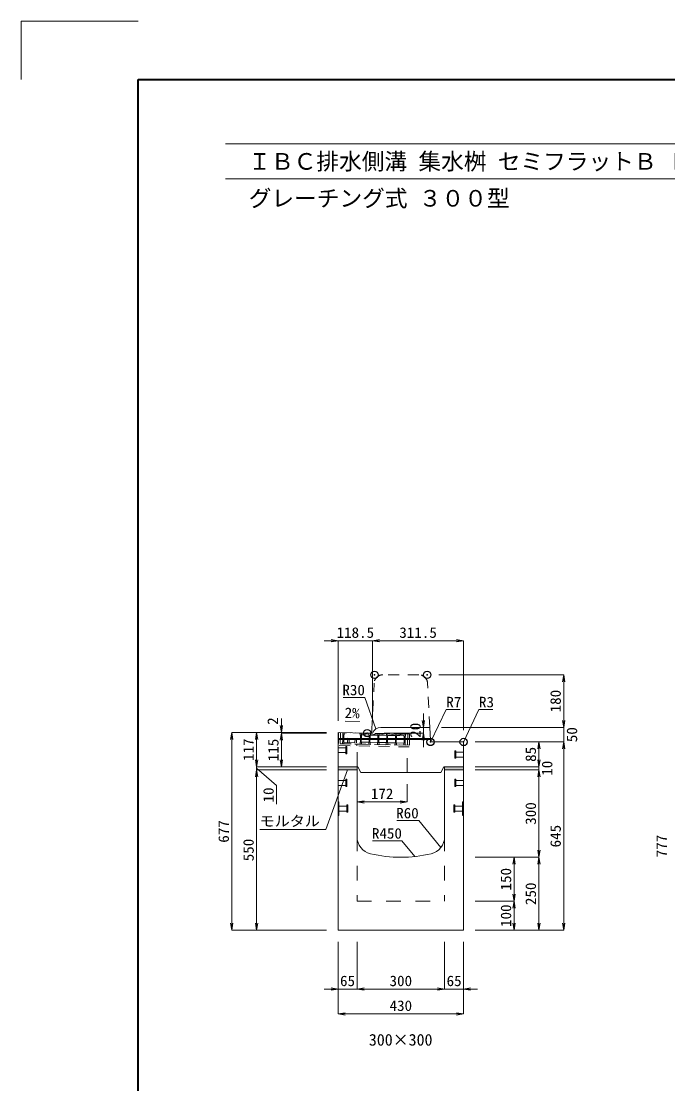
# Model space of a CAD drawing. Units: millimetres at full size. Extents: x -1809 to 57027, y -20349 to 17321.
# Drawn here: x 8600 to 10814, y 7488 to 11127 of the extents above; entities that cross this region are included whole.
import ezdxf
from ezdxf.enums import TextEntityAlignment as Align

# ---------------------------------------------------------------- set-up
doc = ezdxf.new("R2010")
doc.units = ezdxf.units.MM
doc.header["$LTSCALE"] = 50
doc.header["$PDMODE"] = 32
doc.header["$PDSIZE"] = 25
doc.linetypes.add('USER1', pattern=[2, 1, -1])
doc.linetypes.add('USER2', pattern=[1.35, 0.75, -0.6])
for name, color, linetype in [('0_2', 7, 'Continuous'), ('作業エリア', 11, 'Continuous'), ('文字', 7, 'Continuous')]:
    doc.layers.add(name, color=color, linetype=linetype)
for name, color, linetype, lineweight in [('Defpoints_3', 1, 'Continuous', 13), ('インサート', 3, 'USER2', 9), ('グレーチング', 7, 'USER2', 9), ('モルタル', 7, 'Continuous', 9), ('受枠', 3, 'USER2', 9), ('図枠', 7, 'Continuous', 5), ('寸法線', 7, 'Continuous', 13), ('引出線', 4, 'Continuous', 13), ('本体', 2, 'Continuous', 13), ('目地', 132, 'Continuous', 9)]:
    doc.layers.add(name, color=color, linetype=linetype, lineweight=lineweight)
doc.styles.add('ＭＳ ゴシック', font='')
doc.styles.add('ＭＳ 明朝', font='')
doc.styles.get('ＭＳ ゴシック').set_extended_font_data('MS Gothic')
doc.styles.get('ＭＳ 明朝').set_extended_font_data('MS Mincho')

# ---------------------------------------------------------------- blocks, each defined once
blk = doc.blocks.new('open_arrow')
at = {"color": 0, "linetype": 'Continuous', "lineweight": -2}
blk.add_lwpolyline([(7.5, 1.25), (0, 0), (7.5, -1.25)], dxfattribs=at)

msp = doc.modelspace()

# ---------------------------------------------------------------- hatches: boundary and pattern name
at = {"layer": 'モルタル'}
for points in [[(9685, 8563.69), (9685, 8573.69), (9750, 8573.69), (9750, 8563.69)], [(10050, 8563.69), (10050, 8573.69), (10115, 8573.69), (10115, 8563.69)]]:
    msp.add_hatch(color=256, dxfattribs=at).paths.add_polyline_path(points)

# ---------------------------------------------------------------- linework, layer by layer
at = {"layer": 'Defpoints_3'}
for p, q in [((8600, 11127.12), (9000, 11127.12)), ((8600, 10927.12), (8600, 11127.12)), ((8600, 11127.12), (9000, 11127.12)), ((8600, 10927.12), (8600, 11127.12)), ((8600, 11127.12), (9000, 11127.12)), ((8600, 10927.12), (8600, 11127.12)), ((8600, 11127.12), (9000, 11127.12)), ((8600, 10927.12), (8600, 11127.12)), ((8600, 11127.12), (9000, 11127.12)), ((8600, 10927.12), (8600, 11127.12)), ((8600, 11127.12), (9000, 11127.12)), ((8600, 10927.12), (8600, 11127.12))]:
    msp.add_line(p, q, dxfattribs=at)
at = {"layer": 'インサート'}
for p, q in [((9685, 8639.19), (9712, 8639.19)), ((9685, 8639.19), (9685, 8622.19)), ((9715, 8643.19), (9712, 8643.19)), ((9712, 8643.19), (9712, 8618.19)), ((9715, 8618.19), (9715, 8643.19)), ((10085, 8628.19), (10088, 8628.19)), ((10085, 8603.19), (10085, 8628.19)), ((10088, 8628.19), (10088, 8603.19)), ((9685, 8622.19), (9712, 8622.19)), ((9712, 8618.19), (9715, 8618.19)), ((10088, 8603.19), (10085, 8603.19)), ((10115, 8624.19), (10088, 8624.19)), ((10115, 8607.19), (10088, 8607.19)), ((10115, 8624.19), (10115, 8607.19)), ((9685, 8527.19), (9712, 8527.19)), ((9685, 8527.19), (9685, 8510.19)), ((9715, 8531.19), (9712, 8531.19)), ((9712, 8531.19), (9712, 8506.19)), ((9715, 8506.19), (9715, 8531.19)), ((10085, 8531.19), (10088, 8531.19)), ((10085, 8506.19), (10085, 8531.19)), ((10088, 8531.19), (10088, 8506.19)), ((10115, 8527.19), (10088, 8527.19)), ((10115, 8527.19), (10115, 8510.19)), ((9685, 8510.19), (9712, 8510.19)), ((9712, 8506.19), (9715, 8506.19)), ((10088, 8506.19), (10085, 8506.19)), ((10115, 8510.19), (10088, 8510.19)), ((9718.2, 8443.19), (9715.2, 8443.19)), ((9715.2, 8443.19), (9715.2, 8418.19)), ((9718.2, 8418.19), (9718.2, 8443.19)), ((10081.8, 8443.19), (10084.8, 8443.19)), ((10081.8, 8418.19), (10081.8, 8443.19)), ((10084.8, 8443.19), (10084.8, 8418.19)), ((9688.2, 8439.19), (9715.2, 8439.19)), ((9688.2, 8439.19), (9688.2, 8422.19)), ((9688.2, 8422.19), (9715.2, 8422.19)), ((9715.2, 8418.19), (9718.2, 8418.19)), ((10084.8, 8418.19), (10081.8, 8418.19)), ((10111.8, 8439.19), (10084.8, 8439.19)), ((10111.8, 8422.19), (10084.8, 8422.19)), ((10111.8, 8439.19), (10111.8, 8422.19))]:
    msp.add_line(p, q, dxfattribs=at)
at = {"layer": 'グレーチング'}
for p, q in [((9701, 8690.37), (9700.88, 8684.37)), ((9700.88, 8684.37), (9701.86, 8683.35)), ((9915.95, 8686.07), (9701, 8690.37)), ((9701.86, 8683.35), (9701.38, 8659.36)), ((9704.86, 8683.29), (9704.38, 8659.3)), ((9705.88, 8684.27), (9704.86, 8683.29)), ((9706, 8690.27), (9705.88, 8684.27)), ((9718.12, 8671.53), (9717.82, 8656.53)), ((9718.12, 8671.53), (9748.12, 8670.93)), ((9723.12, 8671.43), (9722.82, 8656.43)), ((9743.12, 8671.03), (9742.82, 8656.03)), ((9748.12, 8670.93), (9747.82, 8655.93)), ((9760.98, 8689.17), (9760.86, 8683.17)), ((9760.86, 8683.17), (9761.84, 8682.15)), ((9761.84, 8682.15), (9761.36, 8658.16)), ((9764.84, 8682.09), (9764.36, 8658.1)), ((9765.86, 8683.07), (9764.84, 8682.09)), ((9765.98, 8689.07), (9765.86, 8683.07)), ((9765.86, 8683.07), (9790.98, 8688.57)), ((9765.86, 8683.07), (9790.86, 8682.57)), ((9790.98, 8688.57), (9790.86, 8682.57)), ((9790.86, 8682.57), (9791.84, 8681.55)), ((9791.84, 8681.55), (9791.36, 8657.56)), ((9794.84, 8681.49), (9794.36, 8657.5)), ((9795.86, 8682.47), (9794.84, 8681.49)), ((9795.98, 8688.47), (9795.86, 8682.47)), ((9795.86, 8682.47), (9820.97, 8687.97)), ((9795.86, 8682.47), (9820.85, 8681.97)), ((9820.97, 8687.97), (9820.85, 8681.97)), ((9820.85, 8681.97), (9821.83, 8680.95)), ((9821.83, 8680.95), (9821.35, 8656.96)), ((9824.83, 8680.89), (9824.35, 8656.9)), ((9825.85, 8681.87), (9824.83, 8680.89)), ((9825.97, 8687.87), (9825.85, 8681.87)), ((9825.85, 8681.87), (9850.97, 8687.37)), ((9825.85, 8681.87), (9850.85, 8681.37)), ((9850.97, 8687.37), (9850.85, 8681.37)), ((9850.85, 8681.37), (9851.83, 8680.35)), ((9851.83, 8680.35), (9851.35, 8656.36)), ((9854.83, 8680.29), (9854.35, 8656.3)), ((9855.85, 8681.27), (9854.83, 8680.29)), ((9855.97, 8687.27), (9855.85, 8681.27)), ((9855.85, 8681.27), (9880.96, 8686.77)), ((9855.85, 8681.27), (9880.84, 8680.77)), ((9880.96, 8686.77), (9880.84, 8680.77)), ((9880.84, 8680.77), (9881.82, 8679.75)), ((9881.82, 8679.75), (9881.34, 8655.76)), ((9884.82, 8679.69), (9884.34, 8655.7)), ((9885.84, 8680.67), (9884.82, 8679.69)), ((9885.96, 8686.67), (9885.84, 8680.67)), ((9885.84, 8680.67), (9910.95, 8686.17)), ((9885.84, 8680.67), (9910.83, 8680.17)), ((9910.95, 8686.17), (9910.83, 8680.17)), ((9910.83, 8680.17), (9911.81, 8679.15)), ((9911.81, 8679.15), (9911.33, 8655.16)), ((9914.81, 8679.09), (9914.33, 8655.1)), ((9915.83, 8680.07), (9914.81, 8679.09)), ((9915.95, 8686.07), (9915.83, 8680.07)), ((9700.24, 8652.38), (9700.36, 8658.38)), ((9915.19, 8648.08), (9700.24, 8652.38)), ((9700.36, 8658.38), (9701.38, 8659.36)), ((9705.36, 8658.28), (9704.38, 8659.3)), ((9705.24, 8652.28), (9705.36, 8658.28)), ((9705.33, 8656.78), (9760.31, 8655.68)), ((9760.22, 8651.18), (9760.34, 8657.18)), ((9760.34, 8657.18), (9761.36, 8658.16)), ((9764.36, 8658.1), (9791.36, 8657.56)), ((9765.34, 8657.08), (9764.36, 8658.1)), ((9765.22, 8651.08), (9765.34, 8657.08)), ((9790.22, 8650.58), (9790.34, 8656.58)), ((9790.34, 8656.58), (9791.36, 8657.56)), ((9795.34, 8656.48), (9794.36, 8657.5)), ((9794.36, 8657.5), (9821.35, 8656.96)), ((9795.22, 8650.48), (9795.34, 8656.48)), ((9820.21, 8649.98), (9820.33, 8655.98)), ((9820.33, 8655.98), (9821.35, 8656.96)), ((9825.33, 8655.88), (9824.35, 8656.9)), ((9824.35, 8656.9), (9851.35, 8656.36)), ((9825.21, 8649.88), (9825.33, 8655.88)), ((9850.21, 8649.38), (9850.33, 8655.38)), ((9850.33, 8655.38), (9851.35, 8656.36)), ((9855.33, 8655.28), (9854.35, 8656.3)), ((9854.35, 8656.3), (9881.34, 8655.76)), ((9855.21, 8649.28), (9855.33, 8655.28)), ((9880.2, 8648.78), (9880.32, 8654.78)), ((9880.32, 8654.78), (9881.34, 8655.76)), ((9885.32, 8654.68), (9884.34, 8655.7)), ((9884.34, 8655.7), (9911.33, 8655.16)), ((9885.2, 8648.68), (9885.32, 8654.68)), ((9910.19, 8648.18), (9910.31, 8654.18)), ((9910.31, 8654.18), (9911.33, 8655.16)), ((9915.31, 8654.08), (9914.33, 8655.1)), ((9915.19, 8648.08), (9915.31, 8654.08))]:
    msp.add_line(p, q, dxfattribs=at)
at = {"layer": 'モルタル'}
for points in [[(9750, 8573.69), (9685, 8573.69), (9685, 8563.69), (9750, 8563.69)], [(10115, 8573.69), (10050, 8573.69), (10050, 8563.69), (10115, 8563.69)]]:
    msp.add_lwpolyline(points, close=True, dxfattribs=at)
at = {"layer": '作業エリア'}
for p in [(9810, 8888.69), (9990, 8888.69), (9785, 8688.69), (10001.5, 8658.69), (10115, 8658.69)]:
    msp.add_point(p, dxfattribs=at)
at = {"layer": '受枠'}
for p, q in [((9687, 8690.65), (9686.12, 8646.66)), ((9929.95, 8685.79), (9687, 8690.65)), ((9693, 8690.53), (9692.24, 8652.54)), ((9923.95, 8685.91), (9923.19, 8647.92)), ((9929.95, 8685.79), (9929.07, 8641.8)), ((9929.07, 8641.8), (9686.12, 8646.66)), ((9692.24, 8652.54), (9929.19, 8647.8)), ((9749.23, 8651.4), (9749.11, 8645.4))]:
    msp.add_line(p, q, dxfattribs=at)
at = {"layer": '図枠', "lineweight": 40}
for p, q in [((9000, 5387.12), (9000, 10927.12)), ((9000, 10927.12), (16800, 10927.12))]:
    msp.add_line(p, q, dxfattribs=at)
at = {"layer": '図枠', "lineweight": 13}
for p, q in [((9300, 10707.12), (16500, 10707.12)), ((9300, 10587.12), (16500, 10587.12))]:
    msp.add_line(p, q, dxfattribs=at)
at = {"layer": '寸法線'}
for p, q in [((9851.37, 9005.37), (9637, 9005.37)), ((9685, 8730.69), (9685, 9005.37)), ((9803.37, 8728.69), (9803.37, 9005.37)), ((10115, 9005.37), (9803.37, 9005.37)), ((9803.37, 8728.69), (9803.37, 9005.37)), ((10115, 8698.69), (10115, 9005.37)), ((10030, 8888.69), (10457.94, 8888.69)), ((10457.94, 8708.69), (10457.94, 8888.69)), ((9491.22, 8738.69), (9491.22, 8640.69)), ((9977.67, 8640.69), (9977.67, 8756.69)), ((10457.94, 8756.69), (10457.94, 8610.69)), ((9871.65, 8708.69), (9977.67, 8708.69)), ((10039, 8708.69), (10457.94, 8708.69)), ((10039, 8708.69), (10457.94, 8708.69)), ((9321.22, 8690.69), (9321.22, 8013.69)), ((9645, 8690.69), (9321.22, 8690.69)), ((9406.22, 8690.69), (9406.22, 8573.69)), ((9645, 8690.69), (9406.22, 8690.69)), ((9645, 8690.69), (9491.22, 8690.69)), ((9645, 8688.69), (9491.22, 8688.69)), ((9491.22, 8688.69), (9491.22, 8573.69)), ((9645, 8688.69), (9491.22, 8688.69)), ((9843.37, 8688.69), (9977.67, 8688.69)), ((10155, 8658.69), (10372.94, 8658.69)), ((10155, 8658.69), (10457.94, 8658.69)), ((10155, 8658.69), (10457.94, 8658.69)), ((10372.94, 8658.69), (10372.94, 8573.69)), ((10457.94, 8013.69), (10457.94, 8658.69)), ((9406.22, 8621.69), (9406.22, 8515.69)), ((10372.94, 8621.69), (10372.94, 8515.69)), ((9645, 8573.69), (9406.22, 8573.69)), ((9645, 8573.69), (9406.22, 8573.69)), ((9406.22, 8568.69), (9474.73, 8509.16)), ((9645, 8563.69), (9406.22, 8563.69)), ((9406.22, 8563.69), (9406.22, 8013.69)), ((9645, 8563.69), (9406.22, 8563.69)), ((9645, 8573.69), (9491.22, 8573.69)), ((10155, 8573.69), (10357.94, 8573.69)), ((10155, 8573.69), (10372.94, 8573.69)), ((10155, 8563.69), (10357.94, 8563.69)), ((10155, 8563.69), (10372.94, 8563.69)), ((10372.94, 8563.69), (10372.94, 8263.69)), ((9474.73, 8509.16), (9474.73, 8445.14)), ((9922, 8513.69), (9922, 8453.46)), ((9922, 8453.46), (9750, 8453.46)), ((10155, 8263.69), (10372.94, 8263.69)), ((10155, 8263.69), (10287.94, 8263.69)), ((10155, 8263.69), (10372.94, 8263.69)), ((10287.94, 8263.69), (10287.94, 8113.69)), ((10372.94, 8013.69), (10372.94, 8263.69)), ((10155, 8113.69), (10287.94, 8113.69)), ((10155, 8113.69), (10287.94, 8113.69)), ((10287.94, 8113.69), (10287.94, 8013.69)), ((9645, 8013.69), (9321.22, 8013.69)), ((9645, 8013.69), (9406.22, 8013.69)), ((10155, 8013.69), (10287.94, 8013.69)), ((10155, 8013.69), (10372.94, 8013.69)), ((10155, 8013.69), (10457.94, 8013.69)), ((9685, 7973.69), (9685, 7812.54)), ((9685, 7973.69), (9685, 7727.54)), ((9750, 7973.69), (9750, 7812.54)), ((9750, 7973.69), (9750, 7812.54)), ((10050, 7973.69), (10050, 7812.54)), ((10050, 7973.69), (10050, 7812.54)), ((10115, 7973.69), (10115, 7812.54)), ((10115, 7973.69), (10115, 7727.54)), ((9798, 7812.54), (9637, 7812.54)), ((10050, 7812.54), (9750, 7812.54)), ((10163, 7812.54), (10002, 7812.54)), ((10115, 7727.54), (9685, 7727.54))]:
    msp.add_line(p, q, dxfattribs=at)
at = {"layer": '引出線'}
for points in [[(9814.33, 8703.19), (9777.1, 8811.59), (9702.43, 8811.59)], [(10003.33, 8660.62), (10055.62, 8770.15), (10103.55, 8770.15)], [(10114.12, 8657.81), (10167.75, 8770.15), (10215.48, 8770.15)], [(9758.5, 8728.82), (9709.76, 8729.79), (9758.5, 8728.82)], [(9717.5, 8563.69), (9642.68, 8358.72), (9416.76, 8358.72)], [(10037.07, 8297.01), (9961.24, 8389.92), (9886.56, 8389.92)], [(9948.08, 8266.27), (9903.84, 8320.46), (9802.84, 8320.46)]]:
    msp.add_lwpolyline(points, dxfattribs=at)
at = {"layer": '本体', "linetype": 'USER2'}
for p, q in [((9961.46, 8888.69), (9838.54, 8888.69)), ((9800.33, 8695.34), (9808.57, 8860.19)), ((9999, 8708.69), (9991.43, 8860.19))]:
    msp.add_line(p, q, dxfattribs=at)
at = {"layer": '本体'}
for p, q in [((9999, 8708.69), (9831.65, 8708.69)), ((10001.17, 8665.34), (9999, 8708.69)), ((9685, 8573.69), (9685, 8690.69)), ((9685, 8690.69), (9785, 8688.69)), ((9785, 8688.69), (9803.37, 8688.69)), ((10112, 8658.69), (10008.16, 8658.69)), ((10115, 8573.69), (10115, 8655.69)), ((9753, 8573.69), (9685, 8573.69)), ((9685, 8563.69), (9685, 8013.69)), ((9750, 8563.69), (9685, 8563.69)), ((9750, 8563.69), (9750, 8334.22)), ((9753, 8573.69), (9763, 8553.69)), ((10037, 8553.69), (9763, 8553.69)), ((10047, 8573.69), (10037, 8553.69)), ((10115, 8573.69), (10047, 8573.69)), ((10115, 8563.69), (10050, 8563.69)), ((10050, 8563.69), (10050, 8334.22)), ((10115, 8563.69), (10115, 8013.69)), ((10115, 8013.69), (9685, 8013.69))]:
    msp.add_line(p, q, dxfattribs=at)
at = {"layer": '本体', "linetype": 'USER1'}
for p, q in [((9750, 8573.69), (9750, 8651.38)), ((9922, 8553.69), (9922, 8647.94))]:
    msp.add_line(p, q, dxfattribs=at)
at = {"layer": '本体', "lineweight": 9}
for p, q in [((9685, 8455.19), (9688.2, 8453.19)), ((9688.2, 8453.19), (9688.2, 8408.19)), ((10115, 8455.19), (10111.8, 8453.19)), ((10111.8, 8453.19), (10111.8, 8408.19)), ((9688.2, 8408.19), (9685, 8406.19)), ((10111.8, 8408.19), (10115, 8406.19))]:
    msp.add_line(p, q, dxfattribs=at)
at = {"layer": '本体', "linetype": 'USER1', "lineweight": 15}
for p, q in [((9750, 8334.22), (9750, 8113.69)), ((10050, 8334.22), (10050, 8113.69)), ((9750, 8113.69), (10050, 8113.69))]:
    msp.add_line(p, q, dxfattribs=at)
at = {"layer": '本体', "linetype": 'USER2'}
for centre, radius, start, end in [((9838.54, 8858.69), 30, 90, 177.13759), ((9961.46, 8858.69), 30, 2.86241, 90), ((9793.34, 8695.69), 7, 270, 357.13759)]:
    msp.add_arc(centre, radius, start, end, dxfattribs=at)
at = {"layer": '本体'}
for centre, radius, start, end in [((9831.65, 8678.69), 30, 90, 160.52878), ((10008.16, 8665.69), 7, 182.86241, 270), ((10112, 8655.69), 3, 0, 90), ((9810, 8334.22), 60, 180, 256.65764), ((9990, 8334.22), 60, 283.34236, 0), ((9900, 8713.69), 450, 256.65764, 283.34236)]:
    msp.add_arc(centre, radius, start, end, dxfattribs=at)
at = {"layer": '目地'}
for p, q in [((9685, 8670.69), (10000.9, 8670.69)), ((9685, 8666.69), (10001.1, 8666.69))]:
    msp.add_line(p, q, dxfattribs=at)

# ---------------------------------------------------------------- block references
at = {"layer": '寸法線', "xscale": 3.2, "yscale": 3.2}
for p, rotation in [((9685, 9005.37), 180), ((10115, 9005.37), 180), ((10457.94, 8888.69), 270), ((9491.22, 8690.69), 90), ((9977.67, 8708.69), 90), ((10457.94, 8708.69), 90), ((10457.94, 8708.69), 90), ((9321.22, 8690.69), 270), ((9406.22, 8690.69), 270), ((9491.22, 8688.69), 270), ((9491.22, 8688.69), 270), ((9977.67, 8688.69), 270), ((10372.94, 8658.69), 270), ((10457.94, 8658.69), 270), ((10457.94, 8658.69), 270), ((9406.22, 8573.69), 90), ((9406.22, 8573.69), 90), ((9491.22, 8573.69), 90), ((10372.94, 8573.69), 90), ((10372.94, 8573.69), 90), ((9406.22, 8563.69), 270), ((9406.22, 8563.69), 270), ((10372.94, 8563.69), 270), ((10372.94, 8563.69), 270), ((9922, 8453.46), 180), ((10287.94, 8263.69), 270), ((10372.94, 8263.69), 90), ((10372.94, 8263.69), 270), ((10287.94, 8113.69), 90), ((10287.94, 8113.69), 270), ((9321.22, 8013.69), 90), ((9406.22, 8013.69), 90), ((10287.94, 8013.69), 90), ((10372.94, 8013.69), 90), ((10457.94, 8013.69), 90), ((9685, 7812.54), 180), ((10050, 7812.54), 180), ((10050, 7812.54), 180), ((10115, 7727.54), 180)]:
    msp.add_blockref('open_arrow', p, dxfattribs=dict(at, rotation=rotation))
for p in [(9803.37, 9005.37), (9803.37, 9005.37), (9750, 8453.46), (9750, 7812.54), (9750, 7812.54), (10115, 7812.54), (9685, 7727.54)]:
    msp.add_blockref('open_arrow', p, dxfattribs=at)
at = {"layer": '引出線', "xscale": 0.16, "yscale": 0.16}
for p, rotation in [((9758.5, 8728.82), 178.9), ((9814.33, 8703.19), 109), ((10003.33, 8660.62), 64.5), ((10114.12, 8657.81), 64.5), ((9717.5, 8563.69), 249.9), ((10037.07, 8297.01), 129.2), ((9948.08, 8266.27), 129.2)]:
    msp.add_blockref('open_arrow', p, dxfattribs=dict(at, rotation=rotation))

# ---------------------------------------------------------------- texts
at = {"layer": '0_2', "style": 'ＭＳ ゴシック'}
msp.add_text('グレーチング式 ３００型', height=56.96, dxfattribs=at).set_placement((9379.19, 10520.74), align=Align.MIDDLE_LEFT)
at = {"layer": '図枠', "style": 'ＭＳ ゴシック'}
msp.add_text('\u3000ＩＢＣ排水側溝 集水桝 セミフラットＢ Ⅱ型 斜左 H=20\u3000断面図', height=56.96, dxfattribs=at).set_placement((9300, 10647.12), align=Align.MIDDLE_LEFT)
at = {"layer": '寸法線', "style": 'ＭＳ 明朝', "width": 1.05}
for s, p in [('118.5', (9744.18, 9033.37)), ('311.5', (9959.18, 9033.37)), ('172', (9836, 8481.46)), ('65', (9717.5, 7840.54)), ('300', (9900, 7840.54)), ('65', (10082.5, 7840.54)), ('430', (9900, 7755.54))]:
    msp.add_text(s, height=36.03, dxfattribs=at).set_placement(p, align=Align.MIDDLE_CENTER)
for s, p in [('180', (10429.94, 8798.69)), ('2', (9461.22, 8730.22)), ('20', (9949.67, 8698.69)), ('50', (10485.94, 8683.69)), ('117', (9378.22, 8632.19)), ('115', (9463.22, 8631.19)), ('85', (10344.94, 8616.19)), ('10', (10400.94, 8568.69)), ('10', (9446.73, 8477.15)), ('300', (10344.94, 8413.69)), ('677', (9293.22, 8352.19)), ('645', (10429.94, 8336.19)), ('777', (10793.22, 8302.19)), ('550', (9378.22, 8288.69)), ('150', (10259.94, 8188.69)), ('250', (10344.94, 8138.69)), ('100', (10259.94, 8063.69))]:
    msp.add_text(s, height=36.03, rotation=90, dxfattribs=at).set_placement(p, align=Align.MIDDLE_CENTER)
at = {"layer": '引出線', "style": 'ＭＳ 明朝', "width": 1.05}
for s, p in [('R30', (9777.1, 8854.79)), ('モルタル', (9622.68, 8405.83)), ('R60', (9961.24, 8433.12)), ('R450', (9903.84, 8363.66))]:
    msp.add_text(s, height=36.03, dxfattribs=at).set_placement(p, align=Align.TOP_RIGHT)
for s, p in [('R7', (10055.62, 8813.35)), ('R3', (10167.75, 8813.35))]:
    msp.add_text(s, height=36.03, dxfattribs=at).set_placement(p, align=Align.TOP_LEFT)
msp.add_text('2%', height=36.03, rotation=358.854, dxfattribs=at).set_placement((9759.44, 8775.71), align=Align.TOP_RIGHT)
at = {"layer": '文字', "style": 'ＭＳ 明朝'}
msp.add_text('300×300', height=40.03, dxfattribs=at).set_placement((9899.52, 7638.72), align=Align.MIDDLE_CENTER)

doc.saveas('drawing.dxf')
